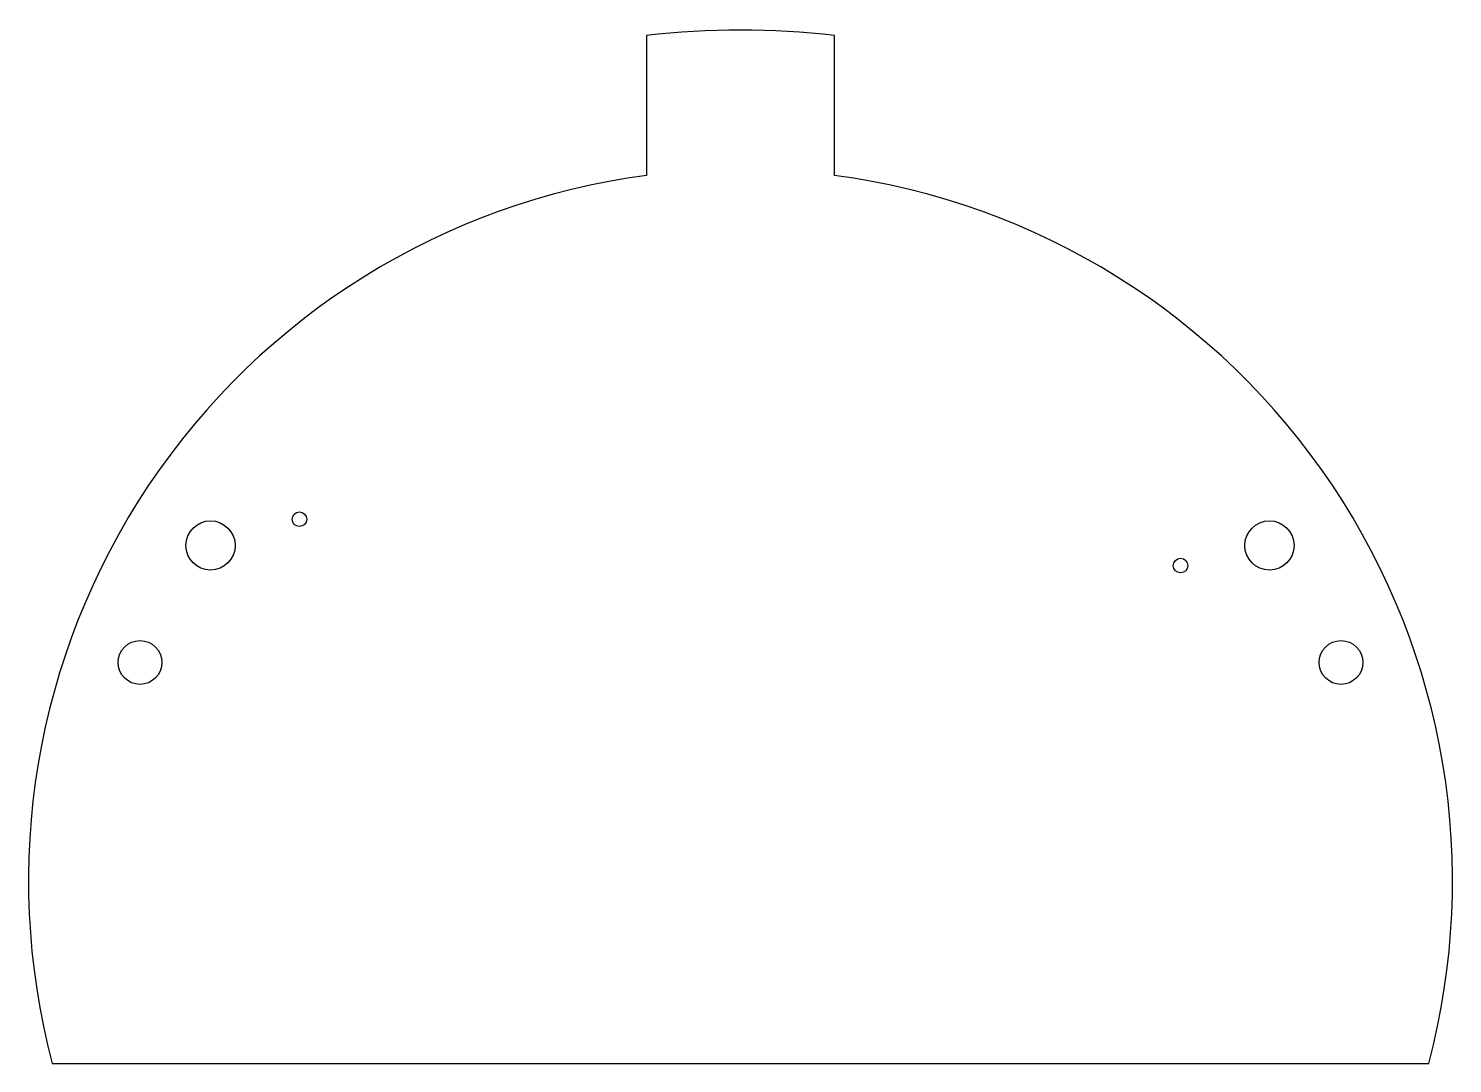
# Model space of a CAD drawing. Header units: millimetres. Extents: x -39 to 39, y -10 to 46.7.
import ezdxf

# ---------------------------------------------------------------- set-up
doc = ezdxf.new("R2010")
doc.units = ezdxf.units.MM
doc.layers.get('0').update_dxf_attribs({"linetype": 'CONTINUOUS'})

msp = doc.modelspace()

# ---------------------------------------------------------------- linework, layer by layer
for p, q in [((-5.15, 46.325), (-5.15, 38.658)), ((5.15, 38.658), (5.15, 46.325)), ((-37.696, -10), (37.696, -10))]:
    msp.add_line(p, q)
for centre, radius in [((-29.028, 18.382), 1.35), ((-24.158, 19.822), 0.4), ((28.972, 18.382), 1.35), ((24.102, 17.282), 0.4), ((-32.889, 11.971), 1.2), ((-32.889, 11.971), 1.2), ((32.889, 11.971), 1.2), ((32.889, 11.971), 1.2)]:
    msp.add_circle(centre, radius)
for start, end in [(97.58814, 194.85717), (-14.85717, 82.41186)]:
    msp.add_arc((0, 0), 39, start, end)
msp.add_open_spline([(5.15, 46.325), (1.732, 46.705), (-1.723, 46.706), (-5.15, 46.325)], degree=3)

doc.saveas('drawing.dxf')
